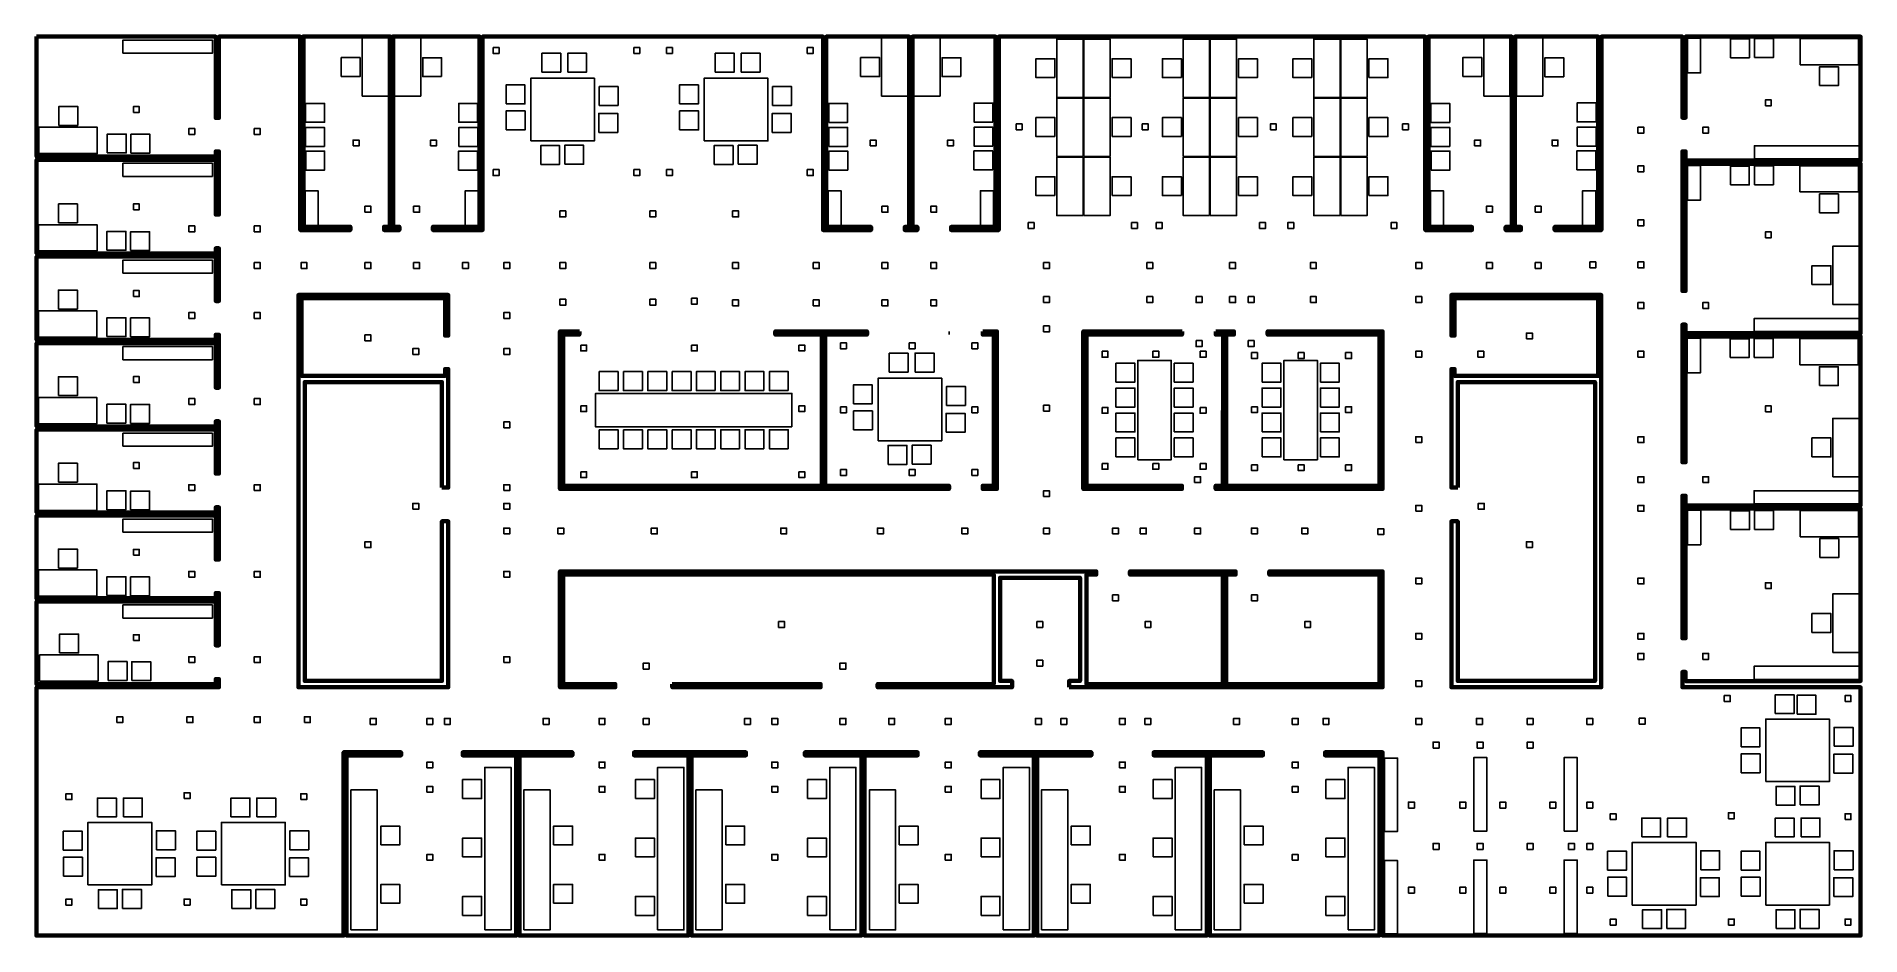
# Model space of a CAD drawing. Header units: metres. Extents: x 6.7 to 64.6, y 0 to 28.6.
import ezdxf

# ---------------------------------------------------------------- set-up
doc = ezdxf.new("R2010")
doc.units = ezdxf.units.M
doc.layers.get('0').update_dxf_attribs({"color": 18, "true_color": 0x000000})

msp = doc.modelspace()

# ---------------------------------------------------------------- linework, layer by layer
at = {"color": 18, "linetype": 'Continuous', "lineweight": 70, "true_color": 0x000000}
for points in [[(6.737, 28.553), (12.425, 28.553), (12.425, 25.972), (12.525, 25.972), (12.525, 28.553), (15.106, 28.553), (15.106, 22.411), (16.695, 22.411), (16.695, 22.514), (15.206, 22.514), (15.206, 28.556), (17.948, 28.556), (17.948, 22.514), (17.762, 22.514), (17.762, 22.411), (18.247, 22.411), (18.247, 22.514), (18.048, 22.514), (18.048, 28.556), (20.789, 28.556), (20.789, 22.514), (19.314, 22.514), (19.314, 22.411), (20.89, 22.411), (20.89, 28.553), (31.69, 28.553), (31.69, 22.411), (33.213, 22.411), (33.213, 22.511), (31.79, 22.511), (31.79, 28.553), (34.427, 28.553), (34.427, 22.511), (34.28, 22.511), (34.28, 22.411), (34.685, 22.411), (34.685, 22.511), (34.527, 22.511), (34.527, 28.553), (37.164, 28.553), (37.164, 22.511), (35.752, 22.511), (35.752, 22.411), (37.264, 22.411), (37.264, 28.553), (50.797, 28.553), (50.797, 22.411), (52.277, 22.411), (52.277, 22.511), (50.897, 22.511), (50.897, 28.553), (53.54, 28.553), (53.54, 22.511), (53.344, 22.511), (53.344, 22.411), (53.832, 22.411), (53.832, 22.511), (53.64, 22.511), (53.64, 28.553), (56.282, 28.553), (56.282, 22.511), (54.899, 22.511), (54.899, 22.411), (56.383, 22.411), (56.383, 28.553), (58.956, 28.553), (58.956, 25.975), (59.056, 25.975), (59.056, 28.553), (64.605, 28.553), (64.605, 24.618), (59.056, 24.618), (59.056, 24.908), (58.956, 24.908), (58.956, 20.481), (59.056, 20.481), (59.056, 24.518), (64.605, 24.518), (64.605, 19.137), (59.056, 19.137), (59.056, 19.414), (58.956, 19.414), (58.956, 15.044), (59.056, 15.044), (59.056, 19.037), (64.605, 19.037), (64.605, 13.672), (59.056, 13.672), (59.056, 13.977), (58.956, 13.977), (58.956, 9.455), (59.056, 9.455), (59.056, 13.572), (64.605, 13.572), (64.605, 8.099), (59.056, 8.099), (59.056, 8.388), (58.956, 8.388), (58.956, 7.899), (64.605, 7.899), (64.605, 0.021), (49.442, 0.021), (49.442, 5.839), (47.62, 5.839), (47.62, 5.739), (49.342, 5.739), (49.342, 0.021), (43.961, 0.021), (43.961, 5.739), (45.643, 5.739), (45.643, 5.839), (42.182, 5.839), (42.182, 5.739), (43.861, 5.739), (43.861, 0.021), (38.48, 0.021), (38.48, 5.739), (40.205, 5.739), (40.205, 5.839), (36.668, 5.839), (36.668, 5.739), (38.38, 5.739), (38.38, 0.021), (33.009, 0.021), (33.009, 5.739), (34.691, 5.739), (34.691, 5.839), (31.115, 5.839), (31.115, 5.739), (32.909, 5.739), (32.909, 0.021), (27.519, 0.021), (27.519, 5.739), (29.243, 5.739), (29.243, 5.839), (25.695, 5.839), (25.695, 5.739), (27.419, 5.739), (27.419, 0.021), (22.057, 0.021), (22.057, 5.739), (23.739, 5.739), (23.739, 5.839), (20.257, 5.839), (20.257, 5.739), (21.957, 5.739), (21.957, 0.021), (16.576, 0.021), (16.576, 5.739), (18.301, 5.739), (18.301, 5.839), (16.476, 5.839), (16.476, 0.021), (6.735, 0.021), (6.736, 7.899), (12.525, 7.899), (12.525, 8.161), (12.425, 8.161), (12.425, 7.999), (6.735, 7.999), (6.736, 10.626), (12.425, 10.626), (12.425, 9.228), (12.525, 9.228), (12.525, 10.888), (12.425, 10.888), (12.425, 10.726), (6.735, 10.726), (6.736, 13.352), (12.425, 13.352), (12.425, 11.955), (12.525, 11.955), (12.525, 13.614), (12.425, 13.614), (12.425, 13.452), (6.736, 13.452), (6.736, 16.079), (12.425, 16.079), (12.425, 14.681), (12.525, 14.681), (12.525, 16.341), (12.425, 16.341), (12.425, 16.179), (6.736, 16.179), (6.736, 18.826), (12.425, 18.826), (12.425, 17.408), (12.525, 17.408), (12.525, 19.088), (12.425, 19.088), (12.425, 18.926), (6.736, 18.926), (6.737, 21.572), (12.425, 21.572), (12.425, 20.155), (12.525, 20.155), (12.525, 21.834), (12.425, 21.834), (12.425, 21.672), (6.736, 21.672), (6.737, 24.643), (12.425, 24.643), (12.425, 22.901), (12.525, 22.901), (12.525, 24.905), (12.425, 24.905), (12.425, 24.743), (6.737, 24.743)], [(19.599, 14.237), (19.599, 17.584), (15.245, 17.584), (15.245, 8.101), (19.599, 8.101), (19.599, 13.17), (19.799, 13.17), (19.799, 7.901), (15.045, 7.901), (15.045, 20.353), (19.799, 20.353), (19.799, 19.064), (19.699, 19.064), (19.699, 20.253), (15.145, 20.253), (15.145, 17.784), (19.699, 17.784), (19.699, 17.997), (19.799, 17.997), (19.799, 14.237)], [(51.828, 14.237), (51.828, 17.584), (56.182, 17.584), (56.182, 8.101), (51.828, 8.101), (51.828, 13.17), (51.628, 13.17), (51.628, 7.901), (56.382, 7.901), (56.382, 20.353), (51.628, 20.353), (51.628, 19.064), (51.728, 19.064), (51.728, 20.253), (56.282, 20.253), (56.282, 17.784), (51.728, 17.784), (51.728, 17.997), (51.628, 17.997), (51.628, 14.237)], [(23.96, 19.194), (23.96, 19.094), (23.44, 19.094), (23.44, 14.297), (31.654, 14.297), (31.654, 19.094), (30.172, 19.094), (30.172, 19.194), (33.085, 19.194), (33.085, 19.094), (31.754, 19.094), (31.754, 14.297), (35.689, 14.297), (35.689, 14.197), (23.34, 14.197), (23.34, 19.194)], [(36.756, 19.194), (37.206, 19.194), (37.206, 14.197), (36.756, 14.197), (36.756, 14.297), (37.106, 14.297), (37.106, 19.094), (36.756, 19.094)], [(43.082, 19.194), (43.082, 19.094), (40.043, 19.094), (40.043, 14.298), (43.076, 14.298), (43.076, 14.198), (39.943, 14.198), (39.943, 19.194)], [(44.149, 19.194), (44.149, 19.094), (44.384, 19.094), (44.378, 14.298), (44.143, 14.298), (44.143, 14.198), (49.441, 14.198), (49.441, 19.194), (45.791, 19.194), (45.791, 19.094), (49.341, 19.094), (49.341, 14.298), (44.477, 14.298), (44.481, 19.094), (44.724, 19.094), (44.724, 19.194)], [(39.497, 7.901), (39.497, 8.101), (39.843, 8.101), (39.843, 11.375), (37.306, 11.375), (37.306, 8.101), (37.687, 8.101), (37.687, 7.901), (33.42, 7.901), (33.42, 8.001), (37.106, 8.001), (37.106, 11.475), (23.44, 11.475), (23.44, 8.001), (25.096, 8.001), (25.096, 7.901), (23.34, 7.901), (23.34, 11.575), (40.359, 11.575), (40.359, 11.475), (40.043, 11.475), (40.043, 8.001), (44.378, 8.001), (44.378, 11.475), (41.426, 11.475), (41.426, 11.575), (44.779, 11.575), (44.779, 11.475), (44.478, 11.475), (44.478, 8.001), (49.341, 8.001), (49.341, 11.475), (45.846, 11.475), (45.846, 11.575), (49.441, 11.575), (49.441, 7.901)], [(26.906, 8.001), (31.61, 8.001), (31.61, 7.901), (26.906, 7.901)]]:
    msp.add_lwpolyline(points, close=True, dxfattribs=at)
at = {"color": 18, "linetype": 'Continuous', "lineweight": 25, "true_color": 0x000000}
for points in [[(9.478, 28.023), (12.317, 28.023), (12.317, 28.439), (9.478, 28.439)], [(17.066, 26.664), (17.899, 26.664), (17.899, 28.518), (17.066, 28.518)], [(18.926, 26.662), (18.092, 26.662), (18.092, 28.515), (18.926, 28.515)], [(33.544, 26.664), (34.378, 26.664), (34.378, 28.518), (33.544, 28.518)], [(35.404, 26.662), (34.57, 26.662), (34.57, 28.515), (35.404, 28.515)], [(39.941, 26.616), (39.107, 26.616), (39.107, 28.47), (39.941, 28.47)], [(39.965, 26.616), (40.799, 26.616), (40.799, 28.47), (39.965, 28.47)], [(43.953, 26.616), (43.12, 26.616), (43.12, 28.47), (43.953, 28.47)], [(43.977, 26.616), (44.811, 26.616), (44.811, 28.47), (43.977, 28.47)], [(48.091, 26.616), (47.257, 26.616), (47.257, 28.47), (48.091, 28.47)], [(48.114, 26.616), (48.948, 26.616), (48.948, 28.47), (48.114, 28.47)], [(52.649, 26.664), (53.483, 26.664), (53.483, 28.518), (52.649, 28.518)], [(54.529, 26.659), (53.695, 26.659), (53.695, 28.512), (54.529, 28.512)], [(59.116, 27.399), (59.532, 27.399), (59.532, 28.5), (59.116, 28.5)], [(60.478, 27.882), (61.078, 27.882), (61.078, 28.482), (60.478, 28.482)], [(61.241, 27.887), (61.841, 27.887), (61.841, 28.487), (61.241, 28.487)], [(62.686, 27.657), (64.54, 27.657), (64.54, 28.491), (62.686, 28.491)], [(16.404, 27.284), (17.004, 27.284), (17.004, 27.884), (16.404, 27.884)], [(19.588, 27.282), (18.988, 27.282), (18.988, 27.882), (19.588, 27.882)], [(21.221, 28.204), (21.221, 28.017), (21.409, 28.017), (21.409, 28.204)], [(22.769, 27.423), (23.369, 27.423), (23.369, 28.023), (22.769, 28.023)], [(23.59, 27.424), (24.19, 27.424), (24.19, 28.024), (23.59, 28.024)], [(25.688, 28.204), (25.688, 28.017), (25.875, 28.017), (25.875, 28.204)], [(26.725, 28.204), (26.725, 28.017), (26.912, 28.017), (26.912, 28.204)], [(28.272, 27.423), (28.872, 27.423), (28.872, 28.023), (28.272, 28.023)], [(29.093, 27.424), (29.693, 27.424), (29.693, 28.024), (29.093, 28.024)], [(31.191, 28.204), (31.191, 28.017), (31.378, 28.017), (31.378, 28.204)], [(32.882, 27.284), (33.482, 27.284), (33.482, 27.884), (32.882, 27.884)], [(36.066, 27.282), (35.466, 27.282), (35.466, 27.882), (36.066, 27.882)], [(39.045, 27.25), (38.445, 27.25), (38.445, 27.85), (39.045, 27.85)], [(40.861, 27.25), (41.461, 27.25), (41.461, 27.85), (40.861, 27.85)], [(43.058, 27.25), (42.458, 27.25), (42.458, 27.85), (43.058, 27.85)], [(44.873, 27.25), (45.473, 27.25), (45.473, 27.85), (44.873, 27.85)], [(47.195, 27.25), (46.595, 27.25), (46.595, 27.85), (47.195, 27.85)], [(49.01, 27.25), (49.61, 27.25), (49.61, 27.85), (49.01, 27.85)], [(51.987, 27.284), (52.587, 27.284), (52.587, 27.884), (51.987, 27.884)], [(55.191, 27.279), (54.591, 27.279), (54.591, 27.879), (55.191, 27.879)], [(22.414, 25.243), (24.438, 25.243), (24.438, 27.229), (22.414, 27.229)], [(27.917, 25.243), (29.941, 25.243), (29.941, 27.229), (27.917, 27.229)], [(63.306, 26.995), (63.906, 26.995), (63.906, 27.595), (63.306, 27.595)], [(21.632, 26.417), (22.232, 26.417), (22.232, 27.017), (21.632, 27.017)], [(24.587, 26.365), (25.187, 26.365), (25.187, 26.965), (24.587, 26.965)], [(27.135, 26.417), (27.735, 26.417), (27.735, 27.017), (27.135, 27.017)], [(30.09, 26.365), (30.69, 26.365), (30.69, 26.965), (30.09, 26.965)], [(7.445, 25.735), (8.045, 25.735), (8.045, 26.335), (7.445, 26.335)], [(9.81, 26.144), (9.998, 26.144), (9.998, 26.332), (9.81, 26.332)], [(15.275, 25.831), (15.873, 25.831), (15.873, 26.433), (15.275, 26.433)], [(20.732, 25.831), (20.134, 25.831), (20.134, 26.433), (20.732, 26.433)], [(21.636, 25.591), (22.236, 25.591), (22.236, 26.191), (21.636, 26.191)], [(24.575, 25.511), (25.175, 25.511), (25.175, 26.111), (24.575, 26.111)], [(27.139, 25.591), (27.739, 25.591), (27.739, 26.191), (27.139, 26.191)], [(30.078, 25.511), (30.678, 25.511), (30.678, 26.111), (30.078, 26.111)], [(31.871, 25.83), (32.469, 25.83), (32.469, 26.432), (31.871, 26.432)], [(37.079, 25.838), (36.481, 25.838), (36.481, 26.44), (37.079, 26.44)], [(39.941, 24.747), (39.107, 24.747), (39.107, 26.6), (39.941, 26.6)], [(39.965, 24.747), (40.799, 24.747), (40.799, 26.6), (39.965, 26.6)], [(43.953, 24.747), (43.12, 24.747), (43.12, 26.6), (43.953, 26.6)], [(43.977, 24.747), (44.811, 24.747), (44.811, 26.6), (43.977, 26.6)], [(48.091, 24.747), (47.257, 24.747), (47.257, 26.6), (48.091, 26.6)], [(48.114, 24.747), (48.948, 24.747), (48.948, 26.6), (48.114, 26.6)], [(50.976, 25.83), (51.575, 25.83), (51.575, 26.432), (50.976, 26.432)], [(56.213, 25.843), (55.615, 25.843), (55.615, 26.445), (56.213, 26.445)], [(61.586, 26.356), (61.774, 26.356), (61.774, 26.543), (61.586, 26.543)], [(6.812, 24.839), (8.665, 24.839), (8.665, 25.673), (6.812, 25.673)], [(11.567, 25.446), (11.755, 25.446), (11.755, 25.633), (11.567, 25.633)], [(13.646, 25.446), (13.834, 25.446), (13.834, 25.633), (13.646, 25.633)], [(15.273, 25.067), (15.872, 25.067), (15.872, 25.669), (15.273, 25.669)], [(20.734, 25.067), (20.135, 25.067), (20.135, 25.669), (20.734, 25.669)], [(31.869, 25.066), (32.467, 25.066), (32.467, 25.668), (31.869, 25.668)], [(37.081, 25.074), (36.483, 25.074), (36.483, 25.676), (37.081, 25.676)], [(37.818, 25.594), (38.006, 25.594), (38.006, 25.781), (37.818, 25.781)], [(39.045, 25.38), (38.445, 25.38), (38.445, 25.98), (39.045, 25.98)], [(40.861, 25.38), (41.461, 25.38), (41.461, 25.98), (40.861, 25.98)], [(41.819, 25.594), (42.006, 25.594), (42.006, 25.781), (41.819, 25.781)], [(43.058, 25.38), (42.458, 25.38), (42.458, 25.98), (43.058, 25.98)], [(44.873, 25.38), (45.473, 25.38), (45.473, 25.98), (44.873, 25.98)], [(45.883, 25.594), (46.07, 25.594), (46.07, 25.781), (45.883, 25.781)], [(47.195, 25.38), (46.595, 25.38), (46.595, 25.98), (47.195, 25.98)], [(49.01, 25.38), (49.61, 25.38), (49.61, 25.98), (49.01, 25.98)], [(50.074, 25.594), (50.261, 25.594), (50.261, 25.781), (50.074, 25.781)], [(50.975, 25.066), (51.573, 25.066), (51.573, 25.668), (50.975, 25.668)], [(56.215, 25.079), (55.617, 25.079), (55.617, 25.681), (56.215, 25.681)], [(57.543, 25.488), (57.731, 25.488), (57.731, 25.675), (57.543, 25.675)], [(59.597, 25.488), (59.784, 25.488), (59.784, 25.675), (59.597, 25.675)], [(8.981, 24.86), (9.583, 24.86), (9.583, 25.458), (8.981, 25.458)], [(9.733, 24.853), (10.335, 24.853), (10.335, 25.452), (9.733, 25.452)], [(15.28, 24.315), (15.878, 24.315), (15.878, 24.917), (15.28, 24.917)], [(16.781, 25.081), (16.969, 25.081), (16.969, 25.268), (16.781, 25.268)], [(19.237, 25.081), (19.424, 25.081), (19.424, 25.268), (19.237, 25.268)], [(20.727, 24.315), (20.129, 24.315), (20.129, 24.917), (20.727, 24.917)], [(22.731, 24.493), (23.331, 24.493), (23.331, 25.093), (22.731, 25.093)], [(23.495, 24.501), (24.095, 24.501), (24.095, 25.101), (23.495, 25.101)], [(28.234, 24.493), (28.834, 24.493), (28.834, 25.093), (28.234, 25.093)], [(28.999, 24.501), (29.599, 24.501), (29.599, 25.101), (28.999, 25.101)], [(31.876, 24.314), (32.474, 24.314), (32.474, 24.916), (31.876, 24.916)], [(33.185, 25.081), (33.373, 25.081), (33.373, 25.268), (33.185, 25.268)], [(35.641, 25.081), (35.828, 25.081), (35.828, 25.268), (35.641, 25.268)], [(37.074, 24.322), (36.476, 24.322), (36.476, 24.924), (37.074, 24.924)], [(50.981, 24.314), (51.579, 24.314), (51.579, 24.916), (50.981, 24.916)], [(52.362, 25.081), (52.55, 25.081), (52.55, 25.268), (52.362, 25.268)], [(54.818, 25.081), (55.005, 25.081), (55.005, 25.268), (54.818, 25.268)], [(56.208, 24.327), (55.61, 24.327), (55.61, 24.929), (56.208, 24.929)], [(61.237, 24.67), (64.567, 24.67), (64.567, 25.087), (61.237, 25.087)], [(9.478, 24.113), (12.317, 24.113), (12.317, 24.53), (9.478, 24.53)], [(21.221, 24.331), (21.221, 24.143), (21.409, 24.143), (21.409, 24.331)], [(25.688, 24.331), (25.688, 24.143), (25.875, 24.143), (25.875, 24.331)], [(26.725, 24.331), (26.725, 24.143), (26.912, 24.143), (26.912, 24.331)], [(31.191, 24.331), (31.191, 24.143), (31.378, 24.143), (31.378, 24.331)], [(39.941, 22.87), (39.107, 22.87), (39.107, 24.724), (39.941, 24.724)], [(39.965, 22.87), (40.799, 22.87), (40.799, 24.724), (39.965, 24.724)], [(43.953, 22.87), (43.12, 22.87), (43.12, 24.724), (43.953, 24.724)], [(43.977, 22.87), (44.811, 22.87), (44.811, 24.724), (43.977, 24.724)], [(48.091, 22.87), (47.257, 22.87), (47.257, 24.724), (48.091, 24.724)], [(48.114, 22.87), (48.948, 22.87), (48.948, 24.724), (48.114, 24.724)], [(57.543, 24.26), (57.731, 24.26), (57.731, 24.448), (57.543, 24.448)], [(59.114, 23.361), (59.531, 23.361), (59.531, 24.462), (59.114, 24.462)], [(60.476, 23.844), (61.076, 23.844), (61.076, 24.444), (60.476, 24.444)], [(61.239, 23.849), (61.839, 23.849), (61.839, 24.449), (61.239, 24.449)], [(62.684, 23.62), (64.538, 23.62), (64.538, 24.453), (62.684, 24.453)], [(39.045, 23.504), (38.445, 23.504), (38.445, 24.104), (39.045, 24.104)], [(40.861, 23.504), (41.461, 23.504), (41.461, 24.104), (40.861, 24.104)], [(43.058, 23.504), (42.458, 23.504), (42.458, 24.104), (43.058, 24.104)], [(44.873, 23.504), (45.473, 23.504), (45.473, 24.104), (44.873, 24.104)], [(47.195, 23.504), (46.595, 23.504), (46.595, 24.104), (47.195, 24.104)], [(49.01, 23.504), (49.61, 23.504), (49.61, 24.104), (49.01, 24.104)], [(7.435, 22.642), (8.035, 22.642), (8.035, 23.242), (7.435, 23.242)], [(9.81, 23.054), (9.998, 23.054), (9.998, 23.241), (9.81, 23.241)], [(15.257, 22.554), (15.674, 22.554), (15.674, 23.654), (15.257, 23.654)], [(17.156, 22.979), (17.344, 22.979), (17.344, 23.167), (17.156, 23.167)], [(18.701, 22.979), (18.889, 22.979), (18.889, 23.167), (18.701, 23.167)], [(20.75, 22.554), (20.333, 22.554), (20.333, 23.654), (20.75, 23.654)], [(31.853, 22.553), (32.269, 22.553), (32.269, 23.653), (31.853, 23.653)], [(33.56, 22.979), (33.748, 22.979), (33.748, 23.167), (33.56, 23.167)], [(35.106, 22.979), (35.293, 22.979), (35.293, 23.167), (35.106, 23.167)], [(37.097, 22.561), (36.68, 22.561), (36.68, 23.661), (37.097, 23.661)], [(50.958, 22.553), (51.375, 22.553), (51.375, 23.653), (50.958, 23.653)], [(52.737, 22.979), (52.925, 22.979), (52.925, 23.167), (52.737, 23.167)], [(54.283, 22.979), (54.47, 22.979), (54.47, 23.167), (54.283, 23.167)], [(56.203, 22.561), (55.786, 22.561), (55.786, 23.661), (56.203, 23.661)], [(63.304, 22.958), (63.904, 22.958), (63.904, 23.558), (63.304, 23.558)], [(6.802, 21.747), (8.655, 21.747), (8.655, 22.58), (6.802, 22.58)], [(23.338, 23.018), (23.338, 22.831), (23.526, 22.831), (23.526, 23.018)], [(26.195, 23.018), (26.195, 22.831), (26.383, 22.831), (26.383, 23.018)], [(28.82, 23.018), (28.82, 22.831), (29.008, 22.831), (29.008, 23.018)], [(38.199, 22.461), (38.387, 22.461), (38.387, 22.649), (38.199, 22.649)], [(41.478, 22.461), (41.665, 22.461), (41.665, 22.649), (41.478, 22.649)], [(42.263, 22.461), (42.451, 22.461), (42.451, 22.649), (42.263, 22.649)], [(45.542, 22.461), (45.729, 22.461), (45.729, 22.649), (45.542, 22.649)], [(46.433, 22.461), (46.621, 22.461), (46.621, 22.649), (46.433, 22.649)], [(49.712, 22.461), (49.899, 22.461), (49.899, 22.649), (49.712, 22.649)], [(57.543, 22.546), (57.731, 22.546), (57.731, 22.733), (57.543, 22.733)], [(8.971, 21.768), (9.573, 21.768), (9.573, 22.366), (8.971, 22.366)], [(9.723, 21.761), (10.325, 21.761), (10.325, 22.359), (9.723, 22.359)], [(11.567, 22.355), (11.755, 22.355), (11.755, 22.543), (11.567, 22.543)], [(13.646, 22.355), (13.834, 22.355), (13.834, 22.543), (13.646, 22.543)], [(61.586, 22.165), (61.774, 22.165), (61.774, 22.352), (61.586, 22.352)], [(9.478, 21.042), (12.317, 21.042), (12.317, 21.459), (9.478, 21.459)], [(63.726, 20.046), (64.56, 20.046), (64.56, 21.899), (63.726, 21.899)], [(13.646, 21.191), (13.834, 21.191), (13.834, 21.379), (13.646, 21.379)], [(15.128, 21.191), (15.315, 21.191), (15.315, 21.379), (15.128, 21.379)], [(17.156, 21.191), (17.344, 21.191), (17.344, 21.379), (17.156, 21.379)], [(18.701, 21.191), (18.889, 21.191), (18.889, 21.379), (18.701, 21.379)], [(20.25, 21.191), (20.438, 21.191), (20.438, 21.379), (20.25, 21.379)], [(21.562, 21.191), (21.75, 21.191), (21.75, 21.379), (21.562, 21.379)], [(23.338, 21.191), (23.526, 21.191), (23.526, 21.379), (23.338, 21.379)], [(26.195, 21.191), (26.383, 21.191), (26.383, 21.379), (26.195, 21.379)], [(28.82, 21.191), (29.008, 21.191), (29.008, 21.379), (28.82, 21.379)], [(31.381, 21.191), (31.569, 21.191), (31.569, 21.379), (31.381, 21.379)], [(33.56, 21.191), (33.748, 21.191), (33.748, 21.379), (33.56, 21.379)], [(35.106, 21.191), (35.293, 21.191), (35.293, 21.379), (35.106, 21.379)], [(38.686, 21.191), (38.874, 21.191), (38.874, 21.379), (38.686, 21.379)], [(41.965, 21.191), (42.152, 21.191), (42.152, 21.379), (41.965, 21.379)], [(44.589, 21.191), (44.777, 21.191), (44.777, 21.379), (44.589, 21.379)], [(47.151, 21.191), (47.338, 21.191), (47.338, 21.379), (47.151, 21.379)], [(50.495, 21.191), (50.682, 21.191), (50.682, 21.379), (50.495, 21.379)], [(52.737, 21.191), (52.925, 21.191), (52.925, 21.379), (52.737, 21.379)], [(54.283, 21.191), (54.47, 21.191), (54.47, 21.379), (54.283, 21.379)], [(56.019, 21.212), (56.207, 21.212), (56.207, 21.4), (56.019, 21.4)], [(57.543, 21.212), (57.731, 21.212), (57.731, 21.4), (57.543, 21.4)], [(63.064, 20.679), (63.664, 20.679), (63.664, 21.279), (63.064, 21.279)], [(7.432, 19.905), (8.032, 19.905), (8.032, 20.505), (7.432, 20.505)], [(9.81, 20.302), (9.998, 20.302), (9.998, 20.49), (9.81, 20.49)], [(38.686, 20.112), (38.874, 20.112), (38.874, 20.299), (38.686, 20.299)], [(41.965, 20.112), (42.152, 20.112), (42.152, 20.299), (41.965, 20.299)], [(43.527, 20.299), (43.527, 20.112), (43.714, 20.112), (43.714, 20.299)], [(44.589, 20.112), (44.777, 20.112), (44.777, 20.299), (44.589, 20.299)], [(45.178, 20.299), (45.178, 20.112), (45.365, 20.112), (45.365, 20.299)], [(47.151, 20.112), (47.338, 20.112), (47.338, 20.299), (47.151, 20.299)], [(50.495, 20.112), (50.682, 20.112), (50.682, 20.299), (50.495, 20.299)], [(6.798, 19.009), (8.652, 19.009), (8.652, 19.843), (6.798, 19.843)], [(11.567, 19.604), (11.755, 19.604), (11.755, 19.791), (11.567, 19.791)], [(13.646, 19.604), (13.834, 19.604), (13.834, 19.791), (13.646, 19.791)], [(21.562, 19.604), (21.75, 19.604), (21.75, 19.791), (21.562, 19.791)], [(23.338, 20.027), (23.526, 20.027), (23.526, 20.214), (23.338, 20.214)], [(26.195, 20.027), (26.383, 20.027), (26.383, 20.214), (26.195, 20.214)], [(27.514, 20.248), (27.514, 20.061), (27.701, 20.061), (27.701, 20.248)], [(28.82, 20.006), (29.008, 20.006), (29.008, 20.193), (28.82, 20.193)], [(31.381, 20.006), (31.569, 20.006), (31.569, 20.193), (31.381, 20.193)], [(33.56, 20.006), (33.748, 20.006), (33.748, 20.193), (33.56, 20.193)], [(35.106, 20.006), (35.293, 20.006), (35.293, 20.193), (35.106, 20.193)], [(57.543, 19.921), (57.731, 19.921), (57.731, 20.109), (57.543, 20.109)], [(59.597, 19.921), (59.784, 19.921), (59.784, 20.109), (59.597, 20.109)], [(8.968, 19.031), (9.57, 19.031), (9.57, 19.629), (8.968, 19.629)], [(9.72, 19.024), (10.322, 19.024), (10.322, 19.622), (9.72, 19.622)], [(38.686, 19.18), (38.874, 19.18), (38.874, 19.368), (38.686, 19.368)], [(54.007, 18.957), (54.195, 18.957), (54.195, 19.144), (54.007, 19.144)], [(61.23, 19.187), (64.56, 19.187), (64.56, 19.603), (61.23, 19.603)], [(9.478, 18.295), (12.317, 18.295), (12.317, 18.712), (9.478, 18.712)], [(17.156, 18.893), (17.344, 18.893), (17.344, 19.081), (17.156, 19.081)], [(18.675, 18.46), (18.862, 18.46), (18.862, 18.648), (18.675, 18.648)], [(21.562, 18.46), (21.75, 18.46), (21.75, 18.648), (21.562, 18.648)], [(24, 18.763), (24, 18.575), (24.188, 18.575), (24.188, 18.763)], [(27.514, 18.763), (27.514, 18.575), (27.701, 18.575), (27.701, 18.763)], [(30.922, 18.763), (30.922, 18.575), (31.109, 18.575), (31.109, 18.763)], [(32.242, 18.834), (32.242, 18.647), (32.429, 18.647), (32.429, 18.834)], [(34.422, 18.834), (34.422, 18.647), (34.61, 18.647), (34.61, 18.834)], [(36.412, 18.834), (36.412, 18.647), (36.599, 18.647), (36.599, 18.834)], [(40.542, 18.563), (40.542, 18.375), (40.73, 18.375), (40.73, 18.563)], [(42.151, 18.563), (42.151, 18.375), (42.339, 18.375), (42.339, 18.563)], [(43.527, 18.902), (43.527, 18.715), (43.714, 18.715), (43.714, 18.902)], [(43.654, 18.563), (43.654, 18.375), (43.841, 18.375), (43.841, 18.563)], [(45.178, 18.902), (45.178, 18.715), (45.365, 18.715), (45.365, 18.902)], [(45.284, 18.521), (45.284, 18.333), (45.471, 18.333), (45.471, 18.521)], [(46.765, 18.521), (46.765, 18.333), (46.953, 18.333), (46.953, 18.521)], [(48.268, 18.521), (48.268, 18.333), (48.456, 18.333), (48.456, 18.521)], [(50.495, 18.376), (50.682, 18.376), (50.682, 18.563), (50.495, 18.563)], [(52.462, 18.376), (52.65, 18.376), (52.65, 18.563), (52.462, 18.563)], [(57.543, 18.376), (57.731, 18.376), (57.731, 18.563), (57.543, 18.563)], [(59.109, 17.879), (59.526, 17.879), (59.526, 18.98), (59.109, 18.98)], [(60.471, 18.362), (61.071, 18.362), (61.071, 18.962), (60.471, 18.962)], [(61.235, 18.367), (61.835, 18.367), (61.835, 18.967), (61.235, 18.967)], [(62.68, 18.137), (64.534, 18.137), (64.534, 18.971), (62.68, 18.971)], [(33.79, 17.904), (34.39, 17.904), (34.39, 18.504), (33.79, 18.504)], [(34.61, 17.906), (35.21, 17.906), (35.21, 18.506), (34.61, 18.506)], [(40.983, 17.585), (41.583, 17.585), (41.583, 18.185), (40.983, 18.185)], [(41.676, 15.124), (42.739, 15.124), (42.739, 18.273), (41.676, 18.273)], [(42.832, 17.585), (43.432, 17.585), (43.432, 18.185), (42.832, 18.185)], [(45.619, 17.585), (46.219, 17.585), (46.219, 18.185), (45.619, 18.185)], [(46.311, 15.124), (47.375, 15.124), (47.375, 18.273), (46.311, 18.273)], [(47.467, 17.585), (48.067, 17.585), (48.067, 18.185), (47.467, 18.185)], [(63.3, 17.475), (63.9, 17.475), (63.9, 18.075), (63.3, 18.075)], [(7.432, 17.158), (8.032, 17.158), (8.032, 17.758), (7.432, 17.758)], [(9.81, 17.572), (9.998, 17.572), (9.998, 17.759), (9.81, 17.759)], [(24.586, 17.919), (24.586, 17.319), (25.186, 17.319), (25.186, 17.919)], [(25.358, 17.919), (25.358, 17.319), (25.958, 17.319), (25.958, 17.919)], [(26.129, 17.919), (26.129, 17.319), (26.729, 17.319), (26.729, 17.919)], [(26.901, 17.919), (26.901, 17.319), (27.501, 17.319), (27.501, 17.919)], [(28.272, 17.319), (28.272, 17.919), (27.672, 17.919), (27.672, 17.319)], [(29.044, 17.319), (29.044, 17.919), (28.444, 17.919), (28.444, 17.319)], [(29.816, 17.319), (29.816, 17.919), (29.216, 17.919), (29.216, 17.319)], [(30.587, 17.319), (30.587, 17.919), (29.987, 17.919), (29.987, 17.319)], [(32.652, 16.899), (33.252, 16.899), (33.252, 17.499), (32.652, 17.499)], [(33.434, 15.725), (35.458, 15.725), (35.458, 17.71), (33.434, 17.71)], [(35.607, 16.847), (36.207, 16.847), (36.207, 17.447), (35.607, 17.447)], [(40.983, 16.794), (41.583, 16.794), (41.583, 17.394), (40.983, 17.394)], [(42.832, 16.794), (43.432, 16.794), (43.432, 17.394), (42.832, 17.394)], [(45.619, 16.794), (46.219, 16.794), (46.219, 17.394), (45.619, 17.394)], [(47.467, 16.794), (48.067, 16.794), (48.067, 17.394), (47.467, 17.394)], [(6.798, 16.263), (8.652, 16.263), (8.652, 17.096), (6.798, 17.096)], [(8.968, 16.284), (9.57, 16.284), (9.57, 16.882), (8.968, 16.882)], [(9.72, 16.277), (10.322, 16.277), (10.322, 16.875), (9.72, 16.875)], [(11.567, 16.873), (11.755, 16.873), (11.755, 17.061), (11.567, 17.061)], [(13.646, 16.873), (13.834, 16.873), (13.834, 17.061), (13.646, 17.061)], [(24, 16.836), (24, 16.649), (24.188, 16.649), (24.188, 16.836)], [(30.701, 16.164), (30.701, 17.227), (24.472, 17.227), (24.472, 16.164)], [(30.922, 16.836), (30.922, 16.649), (31.109, 16.649), (31.109, 16.836)], [(32.242, 16.802), (32.242, 16.615), (32.429, 16.615), (32.429, 16.802)], [(36.412, 16.802), (36.412, 16.615), (36.599, 16.615), (36.599, 16.802)], [(38.686, 16.661), (38.874, 16.661), (38.874, 16.849), (38.686, 16.849)], [(40.542, 16.785), (40.542, 16.597), (40.73, 16.597), (40.73, 16.785)], [(43.654, 16.785), (43.654, 16.597), (43.841, 16.597), (43.841, 16.785)], [(45.284, 16.806), (45.284, 16.619), (45.471, 16.619), (45.471, 16.806)], [(48.268, 16.806), (48.268, 16.619), (48.456, 16.619), (48.456, 16.806)], [(61.586, 16.64), (61.774, 16.64), (61.774, 16.828), (61.586, 16.828)], [(21.562, 16.132), (21.75, 16.132), (21.75, 16.32), (21.562, 16.32)], [(32.656, 16.073), (33.256, 16.073), (33.256, 16.673), (32.656, 16.673)], [(35.595, 15.993), (36.195, 15.993), (36.195, 16.593), (35.595, 16.593)], [(40.983, 16.003), (41.583, 16.003), (41.583, 16.603), (40.983, 16.603)], [(42.832, 16.003), (43.432, 16.003), (43.432, 16.603), (42.832, 16.603)], [(45.619, 16.003), (46.219, 16.003), (46.219, 16.603), (45.619, 16.603)], [(47.467, 16.003), (48.067, 16.003), (48.067, 16.603), (47.467, 16.603)], [(63.726, 14.58), (64.56, 14.58), (64.56, 16.433), (63.726, 16.433)], [(9.478, 15.548), (12.317, 15.548), (12.317, 15.965), (9.478, 15.965)], [(24.586, 16.073), (24.586, 15.473), (25.186, 15.473), (25.186, 16.073)], [(25.358, 16.073), (25.358, 15.473), (25.958, 15.473), (25.958, 16.073)], [(26.129, 16.073), (26.129, 15.473), (26.729, 15.473), (26.729, 16.073)], [(26.901, 16.073), (26.901, 15.473), (27.501, 15.473), (27.501, 16.073)], [(28.272, 15.473), (28.272, 16.073), (27.672, 16.073), (27.672, 15.473)], [(29.044, 15.473), (29.044, 16.073), (28.444, 16.073), (28.444, 15.473)], [(29.816, 15.473), (29.816, 16.073), (29.216, 16.073), (29.216, 15.473)], [(30.587, 15.473), (30.587, 16.073), (29.987, 16.073), (29.987, 15.473)], [(40.983, 15.212), (41.583, 15.212), (41.583, 15.812), (40.983, 15.812)], [(42.832, 15.212), (43.432, 15.212), (43.432, 15.812), (42.832, 15.812)], [(45.619, 15.212), (46.219, 15.212), (46.219, 15.812), (45.619, 15.812)], [(47.467, 15.212), (48.067, 15.212), (48.067, 15.812), (47.467, 15.812)], [(50.495, 15.667), (50.682, 15.667), (50.682, 15.854), (50.495, 15.854)], [(57.543, 15.667), (57.731, 15.667), (57.731, 15.854), (57.543, 15.854)], [(63.064, 15.213), (63.664, 15.213), (63.664, 15.813), (63.064, 15.813)], [(33.752, 14.975), (34.352, 14.975), (34.352, 15.575), (33.752, 15.575)], [(34.516, 14.983), (35.116, 14.983), (35.116, 15.583), (34.516, 15.583)], [(7.432, 14.412), (8.032, 14.412), (8.032, 15.012), (7.432, 15.012)], [(9.81, 14.841), (9.998, 14.841), (9.998, 15.029), (9.81, 15.029)], [(24, 14.741), (24, 14.553), (24.188, 14.553), (24.188, 14.741)], [(27.514, 14.741), (27.514, 14.553), (27.701, 14.553), (27.701, 14.741)], [(30.922, 14.741), (30.922, 14.553), (31.109, 14.553), (31.109, 14.741)], [(32.242, 14.813), (32.242, 14.625), (32.429, 14.625), (32.429, 14.813)], [(34.422, 14.813), (34.422, 14.625), (34.61, 14.625), (34.61, 14.813)], [(36.412, 14.813), (36.412, 14.625), (36.599, 14.625), (36.599, 14.813)], [(40.542, 15.007), (40.542, 14.819), (40.73, 14.819), (40.73, 15.007)], [(42.151, 15.007), (42.151, 14.819), (42.339, 14.819), (42.339, 15.007)], [(43.479, 14.397), (43.666, 14.397), (43.666, 14.584), (43.479, 14.584)], [(43.654, 15.007), (43.654, 14.819), (43.841, 14.819), (43.841, 15.007)], [(45.284, 14.965), (45.284, 14.777), (45.471, 14.777), (45.471, 14.965)], [(46.765, 14.965), (46.765, 14.777), (46.953, 14.777), (46.953, 14.965)], [(48.268, 14.965), (48.268, 14.777), (48.456, 14.777), (48.456, 14.965)], [(57.543, 14.397), (57.731, 14.397), (57.731, 14.584), (57.543, 14.584)], [(59.597, 14.397), (59.784, 14.397), (59.784, 14.584), (59.597, 14.584)], [(6.798, 13.516), (8.652, 13.516), (8.652, 14.35), (6.798, 14.35)], [(8.968, 13.537), (9.57, 13.537), (9.57, 14.135), (8.968, 14.135)], [(9.72, 13.531), (10.322, 13.531), (10.322, 14.129), (9.72, 14.129)], [(11.567, 14.143), (11.755, 14.143), (11.755, 14.33), (11.567, 14.33)], [(13.646, 14.143), (13.834, 14.143), (13.834, 14.33), (13.646, 14.33)], [(21.562, 14.143), (21.75, 14.143), (21.75, 14.33), (21.562, 14.33)], [(38.686, 13.952), (38.874, 13.952), (38.874, 14.14), (38.686, 14.14)], [(61.23, 13.721), (64.56, 13.721), (64.56, 14.138), (61.23, 14.138)], [(18.675, 13.55), (18.862, 13.55), (18.862, 13.737), (18.675, 13.737)], [(21.562, 13.55), (21.75, 13.55), (21.75, 13.737), (21.562, 13.737)], [(50.495, 13.486), (50.682, 13.486), (50.682, 13.674), (50.495, 13.674)], [(52.478, 13.55), (52.665, 13.55), (52.665, 13.737), (52.478, 13.737)], [(57.543, 13.486), (57.731, 13.486), (57.731, 13.674), (57.543, 13.674)], [(59.121, 12.422), (59.538, 12.422), (59.538, 13.522), (59.121, 13.522)], [(60.483, 12.905), (61.083, 12.905), (61.083, 13.505), (60.483, 13.505)], [(61.246, 12.909), (61.846, 12.909), (61.846, 13.509), (61.246, 13.509)], [(62.691, 12.68), (64.545, 12.68), (64.545, 13.514), (62.691, 13.514)], [(9.478, 12.822), (12.317, 12.822), (12.317, 13.239), (9.478, 13.239)], [(21.562, 12.767), (21.75, 12.767), (21.75, 12.954), (21.562, 12.954)], [(23.277, 12.767), (23.464, 12.767), (23.464, 12.954), (23.277, 12.954)], [(26.24, 12.767), (26.428, 12.767), (26.428, 12.954), (26.24, 12.954)], [(30.347, 12.767), (30.534, 12.767), (30.534, 12.954), (30.347, 12.954)], [(33.416, 12.767), (33.603, 12.767), (33.603, 12.954), (33.416, 12.954)], [(36.091, 12.767), (36.279, 12.767), (36.279, 12.954), (36.091, 12.954)], [(38.686, 12.767), (38.874, 12.767), (38.874, 12.954), (38.686, 12.954)], [(40.875, 12.767), (41.063, 12.767), (41.063, 12.954), (40.875, 12.954)], [(41.755, 12.767), (41.943, 12.767), (41.943, 12.954), (41.755, 12.954)], [(43.479, 12.767), (43.666, 12.767), (43.666, 12.954), (43.479, 12.954)], [(45.281, 12.767), (45.469, 12.767), (45.469, 12.954), (45.281, 12.954)], [(46.879, 12.767), (47.066, 12.767), (47.066, 12.954), (46.879, 12.954)], [(49.292, 12.746), (49.479, 12.746), (49.479, 12.933), (49.292, 12.933)], [(7.432, 11.685), (8.032, 11.685), (8.032, 12.285), (7.432, 12.285)], [(9.81, 12.089), (9.998, 12.089), (9.998, 12.277), (9.81, 12.277)], [(17.156, 12.332), (17.344, 12.332), (17.344, 12.519), (17.156, 12.519)], [(54.007, 12.332), (54.195, 12.332), (54.195, 12.519), (54.007, 12.519)], [(63.312, 12.018), (63.912, 12.018), (63.912, 12.618), (63.312, 12.618)], [(6.798, 10.789), (8.652, 10.789), (8.652, 11.623), (6.798, 11.623)], [(11.567, 11.391), (11.755, 11.391), (11.755, 11.578), (11.567, 11.578)], [(13.646, 11.391), (13.834, 11.391), (13.834, 11.578), (13.646, 11.578)], [(21.562, 11.391), (21.75, 11.391), (21.75, 11.578), (21.562, 11.578)], [(8.968, 10.811), (9.57, 10.811), (9.57, 11.409), (8.968, 11.409)], [(9.72, 10.804), (10.322, 10.804), (10.322, 11.402), (9.72, 11.402)], [(50.495, 11.179), (50.682, 11.179), (50.682, 11.367), (50.495, 11.367)], [(57.543, 11.179), (57.731, 11.179), (57.731, 11.367), (57.543, 11.367)], [(61.586, 11.031), (61.774, 11.031), (61.774, 11.219), (61.586, 11.219)], [(9.478, 10.095), (12.317, 10.095), (12.317, 10.512), (9.478, 10.512)], [(40.875, 10.643), (41.063, 10.643), (41.063, 10.831), (40.875, 10.831)], [(45.281, 10.643), (45.469, 10.643), (45.469, 10.831), (45.281, 10.831)], [(63.726, 9.008), (64.56, 9.008), (64.56, 10.861), (63.726, 10.861)], [(30.281, 9.8), (30.469, 9.8), (30.469, 9.987), (30.281, 9.987)], [(38.473, 9.8), (38.66, 9.8), (38.66, 9.987), (38.473, 9.987)], [(41.906, 9.8), (42.094, 9.8), (42.094, 9.987), (41.906, 9.987)], [(46.972, 9.8), (47.16, 9.8), (47.16, 9.987), (46.972, 9.987)], [(63.064, 9.641), (63.664, 9.641), (63.664, 10.241), (63.064, 10.241)], [(7.469, 8.991), (8.069, 8.991), (8.069, 9.591), (7.469, 9.591)], [(9.81, 9.38), (9.998, 9.38), (9.998, 9.568), (9.81, 9.568)], [(50.495, 9.422), (50.682, 9.422), (50.682, 9.61), (50.495, 9.61)], [(57.543, 9.422), (57.731, 9.422), (57.731, 9.61), (57.543, 9.61)], [(6.836, 8.095), (8.689, 8.095), (8.689, 8.929), (6.836, 8.929)], [(9.005, 8.117), (9.607, 8.117), (9.607, 8.715), (9.005, 8.715)], [(9.758, 8.11), (10.36, 8.11), (10.36, 8.708), (9.758, 8.708)], [(11.567, 8.682), (11.755, 8.682), (11.755, 8.869), (11.567, 8.869)], [(13.646, 8.682), (13.834, 8.682), (13.834, 8.869), (13.646, 8.869)], [(21.562, 8.682), (21.75, 8.682), (21.75, 8.869), (21.562, 8.869)], [(38.473, 8.572), (38.66, 8.572), (38.66, 8.759), (38.473, 8.759)], [(57.543, 8.787), (57.731, 8.787), (57.731, 8.975), (57.543, 8.975)], [(59.597, 8.787), (59.784, 8.787), (59.784, 8.975), (59.597, 8.975)], [(25.983, 8.479), (26.171, 8.479), (26.171, 8.667), (25.983, 8.667)], [(32.227, 8.479), (32.415, 8.479), (32.415, 8.667), (32.227, 8.667)], [(50.495, 7.92), (50.682, 7.92), (50.682, 8.107), (50.495, 8.107)], [(61.23, 8.148), (64.56, 8.148), (64.56, 8.565), (61.23, 8.565)], [(60.283, 7.446), (60.471, 7.446), (60.471, 7.634), (60.283, 7.634)], [(61.898, 7.064), (62.498, 7.064), (62.498, 7.664), (61.898, 7.664)], [(62.591, 7.045), (63.191, 7.045), (63.191, 7.645), (62.591, 7.645)], [(64.114, 7.446), (64.302, 7.446), (64.302, 7.634), (64.114, 7.634)], [(9.286, 6.777), (9.473, 6.777), (9.473, 6.964), (9.286, 6.964)], [(11.508, 6.777), (11.696, 6.777), (11.696, 6.964), (11.508, 6.964)], [(13.646, 6.777), (13.834, 6.777), (13.834, 6.964), (13.646, 6.964)], [(15.234, 6.777), (15.421, 6.777), (15.421, 6.964), (15.234, 6.964)], [(17.326, 6.722), (17.514, 6.722), (17.514, 6.91), (17.326, 6.91)], [(19.121, 6.722), (19.308, 6.722), (19.308, 6.91), (19.121, 6.91)], [(19.676, 6.722), (19.863, 6.722), (19.863, 6.91), (19.676, 6.91)], [(22.808, 6.722), (22.996, 6.722), (22.996, 6.91), (22.808, 6.91)], [(24.582, 6.722), (24.769, 6.722), (24.769, 6.91), (24.582, 6.91)], [(25.983, 6.722), (26.171, 6.722), (26.171, 6.91), (25.983, 6.91)], [(29.201, 6.722), (29.388, 6.722), (29.388, 6.91), (29.201, 6.91)], [(30.064, 6.722), (30.252, 6.722), (30.252, 6.91), (30.064, 6.91)], [(32.227, 6.722), (32.415, 6.722), (32.415, 6.91), (32.227, 6.91)], [(33.773, 6.722), (33.96, 6.722), (33.96, 6.91), (33.773, 6.91)], [(35.567, 6.722), (35.755, 6.722), (35.755, 6.91), (35.567, 6.91)], [(38.429, 6.722), (38.617, 6.722), (38.617, 6.91), (38.429, 6.91)], [(39.234, 6.722), (39.421, 6.722), (39.421, 6.91), (39.234, 6.91)], [(41.092, 6.722), (41.279, 6.722), (41.279, 6.91), (41.092, 6.91)], [(41.901, 6.722), (42.088, 6.722), (42.088, 6.91), (41.901, 6.91)], [(44.716, 6.722), (44.903, 6.722), (44.903, 6.91), (44.716, 6.91)], [(46.578, 6.722), (46.766, 6.722), (46.766, 6.91), (46.578, 6.91)], [(47.552, 6.722), (47.74, 6.722), (47.74, 6.91), (47.552, 6.91)], [(50.495, 6.722), (50.682, 6.722), (50.682, 6.91), (50.495, 6.91)], [(52.421, 6.722), (52.609, 6.722), (52.609, 6.91), (52.421, 6.91)], [(54.03, 6.722), (54.217, 6.722), (54.217, 6.91), (54.03, 6.91)], [(55.924, 6.722), (56.112, 6.722), (56.112, 6.91), (55.924, 6.91)], [(57.587, 6.73), (57.774, 6.73), (57.774, 6.918), (57.587, 6.918)], [(60.814, 6.012), (61.414, 6.012), (61.414, 6.612), (60.814, 6.612)], [(61.596, 4.906), (63.62, 4.906), (63.62, 6.892), (61.596, 6.892)], [(63.769, 6.026), (64.369, 6.026), (64.369, 6.626), (63.769, 6.626)], [(51.045, 5.972), (51.233, 5.972), (51.233, 6.16), (51.045, 6.16)], [(52.442, 5.972), (52.63, 5.972), (52.63, 6.16), (52.442, 6.16)], [(54.03, 5.972), (54.217, 5.972), (54.217, 6.16), (54.03, 6.16)], [(19.121, 5.34), (19.308, 5.34), (19.308, 5.528), (19.121, 5.528)], [(20.958, 0.201), (21.792, 0.201), (21.792, 5.359), (20.958, 5.359)], [(24.582, 5.34), (24.769, 5.34), (24.769, 5.528), (24.582, 5.528)], [(26.44, 0.201), (27.274, 0.201), (27.274, 5.359), (26.44, 5.359)], [(30.064, 5.34), (30.252, 5.34), (30.252, 5.528), (30.064, 5.528)], [(31.901, 0.201), (32.735, 0.201), (32.735, 5.359), (31.901, 5.359)], [(35.567, 5.34), (35.755, 5.34), (35.755, 5.528), (35.567, 5.528)], [(37.405, 0.201), (38.238, 0.201), (38.238, 5.359), (37.405, 5.359)], [(41.092, 5.34), (41.279, 5.34), (41.279, 5.528), (41.092, 5.528)], [(42.866, 0.201), (43.699, 0.201), (43.699, 5.359), (42.866, 5.359)], [(46.578, 5.34), (46.766, 5.34), (46.766, 5.528), (46.578, 5.528)], [(48.348, 0.201), (49.182, 0.201), (49.182, 5.359), (48.348, 5.359)], [(49.502, 3.323), (49.919, 3.323), (49.919, 5.653), (49.502, 5.653)], [(52.336, 3.337), (52.753, 3.337), (52.753, 5.667), (52.336, 5.667)], [(55.201, 3.337), (55.618, 3.337), (55.618, 5.667), (55.201, 5.667)], [(60.818, 5.186), (61.418, 5.186), (61.418, 5.786), (60.818, 5.786)], [(63.757, 5.172), (64.357, 5.172), (64.357, 5.772), (63.757, 5.772)], [(16.712, 0.201), (17.546, 0.201), (17.546, 4.644), (16.712, 4.644)], [(19.121, 4.566), (19.308, 4.566), (19.308, 4.754), (19.121, 4.754)], [(20.256, 4.369), (20.856, 4.369), (20.856, 4.969), (20.256, 4.969)], [(22.194, 0.201), (23.028, 0.201), (23.028, 4.644), (22.194, 4.644)], [(24.582, 4.566), (24.769, 4.566), (24.769, 4.754), (24.582, 4.754)], [(25.738, 4.369), (26.338, 4.369), (26.338, 4.969), (25.738, 4.969)], [(27.655, 0.201), (28.489, 0.201), (28.489, 4.644), (27.655, 4.644)], [(30.064, 4.566), (30.252, 4.566), (30.252, 4.754), (30.064, 4.754)], [(31.199, 4.369), (31.799, 4.369), (31.799, 4.969), (31.199, 4.969)], [(33.159, 0.201), (33.992, 0.201), (33.992, 4.644), (33.159, 4.644)], [(35.567, 4.566), (35.755, 4.566), (35.755, 4.754), (35.567, 4.754)], [(36.702, 4.369), (37.302, 4.369), (37.302, 4.969), (36.702, 4.969)], [(38.62, 0.201), (39.453, 0.201), (39.453, 4.644), (38.62, 4.644)], [(41.092, 4.566), (41.279, 4.566), (41.279, 4.754), (41.092, 4.754)], [(42.163, 4.369), (42.763, 4.369), (42.763, 4.969), (42.163, 4.969)], [(44.102, 0.201), (44.936, 0.201), (44.936, 4.644), (44.102, 4.644)], [(46.574, 4.566), (46.762, 4.566), (46.762, 4.754), (46.574, 4.754)], [(47.646, 4.369), (48.246, 4.369), (48.246, 4.969), (47.646, 4.969)], [(61.926, 4.156), (62.526, 4.156), (62.526, 4.756), (61.926, 4.756)], [(62.69, 4.164), (63.29, 4.164), (63.29, 4.764), (62.69, 4.764)], [(7.67, 4.335), (7.857, 4.335), (7.857, 4.522), (7.67, 4.522)], [(8.67, 3.784), (9.27, 3.784), (9.27, 4.384), (8.67, 4.384)], [(9.491, 3.785), (10.091, 3.785), (10.091, 4.385), (9.491, 4.385)], [(11.42, 4.365), (11.607, 4.365), (11.607, 4.553), (11.42, 4.553)], [(12.904, 3.784), (13.504, 3.784), (13.504, 4.384), (12.904, 4.384)], [(13.724, 3.785), (14.324, 3.785), (14.324, 4.385), (13.724, 4.385)], [(15.12, 4.335), (15.308, 4.335), (15.308, 4.522), (15.12, 4.522)], [(50.262, 4.067), (50.45, 4.067), (50.45, 4.255), (50.262, 4.255)], [(51.892, 4.067), (52.079, 4.067), (52.079, 4.255), (51.892, 4.255)], [(53.162, 4.067), (53.349, 4.067), (53.349, 4.255), (53.162, 4.255)], [(54.749, 4.067), (54.937, 4.067), (54.937, 4.255), (54.749, 4.255)], [(55.924, 4.067), (56.112, 4.067), (56.112, 4.255), (55.924, 4.255)], [(8.369, 1.625), (10.392, 1.625), (10.392, 3.611), (8.369, 3.611)], [(12.602, 1.625), (14.626, 1.625), (14.626, 3.611), (12.602, 3.611)], [(17.66, 2.897), (18.26, 2.897), (18.26, 3.497), (17.66, 3.497)], [(23.142, 2.897), (23.742, 2.897), (23.742, 3.497), (23.142, 3.497)], [(28.603, 2.897), (29.203, 2.897), (29.203, 3.497), (28.603, 3.497)], [(34.106, 2.897), (34.706, 2.897), (34.706, 3.497), (34.106, 3.497)], [(39.567, 2.897), (40.167, 2.897), (40.167, 3.497), (39.567, 3.497)], [(45.049, 2.897), (45.649, 2.897), (45.649, 3.497), (45.049, 3.497)], [(56.664, 3.7), (56.851, 3.7), (56.851, 3.887), (56.664, 3.887)], [(57.664, 3.149), (58.264, 3.149), (58.264, 3.749), (57.664, 3.749)], [(58.485, 3.15), (59.085, 3.15), (59.085, 3.75), (58.485, 3.75)], [(60.414, 3.73), (60.601, 3.73), (60.601, 3.918), (60.414, 3.918)], [(61.898, 3.149), (62.498, 3.149), (62.498, 3.749), (61.898, 3.749)], [(62.718, 3.15), (63.318, 3.15), (63.318, 3.75), (62.718, 3.75)], [(64.114, 3.7), (64.302, 3.7), (64.302, 3.887), (64.114, 3.887)], [(7.586, 2.731), (8.186, 2.731), (8.186, 3.331), (7.586, 3.331)], [(10.542, 2.745), (11.142, 2.745), (11.142, 3.345), (10.542, 3.345)], [(11.82, 2.731), (12.42, 2.731), (12.42, 3.331), (11.82, 3.331)], [(14.775, 2.745), (15.375, 2.745), (15.375, 3.345), (14.775, 3.345)], [(20.256, 2.516), (20.856, 2.516), (20.856, 3.116), (20.256, 3.116)], [(25.738, 2.516), (26.338, 2.516), (26.338, 3.116), (25.738, 3.116)], [(31.199, 2.516), (31.799, 2.516), (31.799, 3.116), (31.199, 3.116)], [(36.702, 2.516), (37.302, 2.516), (37.302, 3.116), (36.702, 3.116)], [(42.163, 2.516), (42.763, 2.516), (42.763, 3.116), (42.163, 3.116)], [(47.646, 2.516), (48.246, 2.516), (48.246, 3.116), (47.646, 3.116)], [(51.045, 2.755), (51.233, 2.755), (51.233, 2.942), (51.045, 2.942)], [(52.442, 2.755), (52.63, 2.755), (52.63, 2.942), (52.442, 2.942)], [(54.03, 2.755), (54.217, 2.755), (54.217, 2.942), (54.03, 2.942)], [(55.342, 2.755), (55.53, 2.755), (55.53, 2.942), (55.342, 2.942)], [(55.924, 2.755), (56.112, 2.755), (56.112, 2.942), (55.924, 2.942)], [(57.363, 0.99), (59.387, 0.99), (59.387, 2.976), (57.363, 2.976)], [(61.596, 0.99), (63.62, 0.99), (63.62, 2.976), (61.596, 2.976)], [(7.59, 1.905), (8.19, 1.905), (8.19, 2.505), (7.59, 2.505)], [(10.53, 1.891), (11.13, 1.891), (11.13, 2.491), (10.53, 2.491)], [(11.824, 1.905), (12.424, 1.905), (12.424, 2.505), (11.824, 2.505)], [(14.763, 1.891), (15.363, 1.891), (15.363, 2.491), (14.763, 2.491)], [(19.121, 2.41), (19.308, 2.41), (19.308, 2.597), (19.121, 2.597)], [(24.582, 2.41), (24.769, 2.41), (24.769, 2.597), (24.582, 2.597)], [(30.064, 2.41), (30.252, 2.41), (30.252, 2.597), (30.064, 2.597)], [(35.567, 2.41), (35.755, 2.41), (35.755, 2.597), (35.567, 2.597)], [(41.092, 2.41), (41.279, 2.41), (41.279, 2.597), (41.092, 2.597)], [(46.574, 2.41), (46.762, 2.41), (46.762, 2.597), (46.574, 2.597)], [(49.502, 0.07), (49.919, 0.07), (49.919, 2.4), (49.502, 2.4)], [(52.336, 0.084), (52.753, 0.084), (52.753, 2.414), (52.336, 2.414)], [(55.201, 0.084), (55.618, 0.084), (55.618, 2.414), (55.201, 2.414)], [(56.581, 2.096), (57.181, 2.096), (57.181, 2.696), (56.581, 2.696)], [(59.536, 2.11), (60.136, 2.11), (60.136, 2.71), (59.536, 2.71)], [(60.814, 2.096), (61.414, 2.096), (61.414, 2.696), (60.814, 2.696)], [(63.769, 2.11), (64.369, 2.11), (64.369, 2.71), (63.769, 2.71)], [(56.585, 1.27), (57.185, 1.27), (57.185, 1.87), (56.585, 1.87)], [(59.524, 1.256), (60.124, 1.256), (60.124, 1.856), (59.524, 1.856)], [(60.818, 1.27), (61.418, 1.27), (61.418, 1.87), (60.818, 1.87)], [(63.757, 1.256), (64.357, 1.256), (64.357, 1.856), (63.757, 1.856)], [(7.67, 0.99), (7.857, 0.99), (7.857, 1.178), (7.67, 1.178)], [(8.698, 0.875), (9.298, 0.875), (9.298, 1.475), (8.698, 1.475)], [(9.463, 0.883), (10.063, 0.883), (10.063, 1.483), (9.463, 1.483)], [(11.42, 0.99), (11.607, 0.99), (11.607, 1.178), (11.42, 1.178)], [(12.932, 0.875), (13.532, 0.875), (13.532, 1.475), (12.932, 1.475)], [(13.696, 0.883), (14.296, 0.883), (14.296, 1.483), (13.696, 1.483)], [(15.12, 0.99), (15.308, 0.99), (15.308, 1.178), (15.12, 1.178)], [(17.66, 1.043), (18.26, 1.043), (18.26, 1.643), (17.66, 1.643)], [(20.256, 0.662), (20.856, 0.662), (20.856, 1.262), (20.256, 1.262)], [(23.142, 1.043), (23.742, 1.043), (23.742, 1.643), (23.142, 1.643)], [(25.738, 0.662), (26.338, 0.662), (26.338, 1.262), (25.738, 1.262)], [(28.603, 1.043), (29.203, 1.043), (29.203, 1.643), (28.603, 1.643)], [(31.199, 0.662), (31.799, 0.662), (31.799, 1.262), (31.199, 1.262)], [(34.106, 1.043), (34.706, 1.043), (34.706, 1.643), (34.106, 1.643)], [(36.702, 0.662), (37.302, 0.662), (37.302, 1.262), (36.702, 1.262)], [(39.567, 1.043), (40.167, 1.043), (40.167, 1.643), (39.567, 1.643)], [(42.163, 0.662), (42.763, 0.662), (42.763, 1.262), (42.163, 1.262)], [(45.049, 1.043), (45.649, 1.043), (45.649, 1.643), (45.049, 1.643)], [(47.646, 0.662), (48.246, 0.662), (48.246, 1.262), (47.646, 1.262)], [(50.262, 1.367), (50.45, 1.367), (50.45, 1.555), (50.262, 1.555)], [(51.892, 1.367), (52.079, 1.367), (52.079, 1.555), (51.892, 1.555)], [(53.162, 1.367), (53.349, 1.367), (53.349, 1.555), (53.162, 1.555)], [(54.749, 1.367), (54.937, 1.367), (54.937, 1.555), (54.749, 1.555)], [(55.924, 1.367), (56.112, 1.367), (56.112, 1.555), (55.924, 1.555)], [(57.692, 0.24), (58.292, 0.24), (58.292, 0.84), (57.692, 0.84)], [(58.457, 0.249), (59.057, 0.249), (59.057, 0.849), (58.457, 0.849)], [(61.926, 0.24), (62.526, 0.24), (62.526, 0.84), (61.926, 0.84)], [(62.69, 0.249), (63.29, 0.249), (63.29, 0.849), (62.69, 0.849)], [(56.664, 0.355), (56.851, 0.355), (56.851, 0.543), (56.664, 0.543)], [(60.414, 0.355), (60.601, 0.355), (60.601, 0.543), (60.414, 0.543)], [(64.114, 0.355), (64.302, 0.355), (64.302, 0.543), (64.114, 0.543)]]:
    msp.add_lwpolyline(points, close=True, dxfattribs=at)
for points in [[(23.96, 19.194), (23.96, 19.094)], [(35.689, 19.194), (35.689, 19.094)], [(36.756, 19.194), (36.756, 19.094)], [(43.082, 19.194), (43.082, 19.094)], [(44.149, 19.194), (44.149, 19.094)], [(44.724, 19.194), (44.724, 19.094)], [(45.791, 19.194), (45.791, 19.094)], [(35.689, 14.297), (35.689, 14.197)], [(36.756, 14.297), (36.756, 14.197)], [(43.076, 14.298), (43.076, 14.198)], [(44.143, 14.298), (44.143, 14.198)]]:
    msp.add_lwpolyline(points, dxfattribs=at)

doc.saveas('drawing.dxf')
